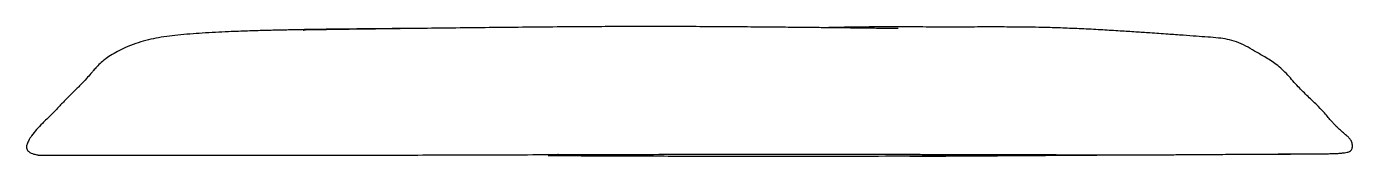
# Paper-space layout '_Inferior' of a CAD drawing. Header units: millimetres. Extents: x -45.1 to 49.1, y 5.8 to 15.
import ezdxf

# ---------------------------------------------------------------- set-up
doc = ezdxf.new("R2010")
doc.units = ezdxf.units.MM

psp = doc.layouts.new('_Inferior')

# ---------------------------------------------------------------- linework, layer by layer
at = {"color": 7, "linetype": 'Continuous', "lineweight": 25}
for points, knots in [([(-17.274, 14.848), (-17.467, 14.847), (-18.22, 14.841), (-19.286, 14.832), (-20.503, 14.822), (-21.395, 14.814), (-22.213, 14.805), (-22.883, 14.798), (-23.456, 14.791), (-23.964, 14.784), (-24.453, 14.777), (-24.977, 14.769), (-25.499, 14.76), (-25.987, 14.751), (-26.431, 14.742), (-26.869, 14.733), (-27.316, 14.723), (-27.796, 14.712), (-28.25, 14.7), (-28.773, 14.686), (-29.375, 14.667), (-30.058, 14.643), (-31.171, 14.598), (-32.61, 14.52), (-34.349, 14.391), (-35.697, 14.218), (-36.663, 13.996), (-37.38, 13.781), (-38.065, 13.519), (-38.668, 13.229), (-39.158, 12.944), (-39.573, 12.65), (-39.923, 12.354), (-40.197, 12.074), (-40.41, 11.833), (-40.625, 11.582), (-40.915, 11.238), (-41.241, 10.898), (-41.569, 10.578), (-41.882, 10.276), (-42.306, 9.858), (-42.814, 9.308), (-43.391, 8.699), (-43.964, 8.169), (-44.427, 7.679), (-44.769, 7.259), (-45.009, 6.893), (-45.126, 6.601), (-45.151, 6.42), (-45.127, 6.233), (-44.944, 6.034), (-44.63, 5.921), (-44.422, 5.87), (-44.325, 5.855), (-44.316, 5.854)], [0, 0, 0, 0, 0.015843, 0.062087, 0.085939, 0.113398, 0.133789, 0.152662, 0.168687, 0.181936, 0.196248, 0.213923, 0.234386, 0.252679, 0.267845, 0.284913, 0.303129, 0.325738, 0.352694, 0.377923, 0.399403, 0.418562, 0.437482, 0.487635, 0.53486, 0.578001, 0.599017, 0.620073, 0.641366, 0.657635, 0.673646, 0.687477, 0.699039, 0.711091, 0.719484, 0.725446, 0.737989, 0.755735, 0.763303, 0.774818, 0.790942, 0.811636, 0.835942, 0.859597, 0.876179, 0.891783, 0.904312, 0.913337, 0.918317, 0.924971, 0.940754, 0.970723, 0.997304, 1, 1, 1, 1]), ([(16.834, 14.84), (16.835, 14.84), (16.842, 14.84), (16.769, 14.84), (16.587, 14.841), (16.325, 14.844), (15.992, 14.848), (15.568, 14.853), (15.055, 14.86), (14.433, 14.868), (13.633, 14.878), (12.631, 14.89), (11.4, 14.903), (10.066, 14.917), (8.552, 14.931), (6.797, 14.947), (4.816, 14.962), (2.748, 14.975), (0.672, 14.983), (-1.336, 14.985), (-3.274, 14.98), (-5.388, 14.969), (-7.7, 14.951), (-10.165, 14.928), (-12.57, 14.903), (-14.932, 14.876), (-17.096, 14.851), (-19.048, 14.826), (-20.807, 14.803), (-22.317, 14.782), (-23.587, 14.764), (-24.439, 14.752), (-25.057, 14.743), (-25.349, 14.738), (-25.483, 14.736), (-25.464, 14.735), (-25.459, 14.735)], [0, 0, 0, 0, 0.0063024, 0.0238149, 0.0454553, 0.0682728, 0.0918087, 0.114141, 0.1352094, 0.155097, 0.1742259, 0.2019892, 0.2284832, 0.2539215, 0.2807644, 0.3133395, 0.3492994, 0.388745, 0.4275604, 0.4651873, 0.5006617, 0.5351621, 0.5821113, 0.6274519, 0.6714011, 0.717153, 0.7634988, 0.8026764, 0.8424543, 0.8834083, 0.9152591, 0.9481268, 0.9647613, 0.9804348, 0.9952739, 1, 1, 1, 1]), ([(40.54, 5.907), (40.783, 5.908), (41.321, 5.91), (42.203, 5.914), (43.236, 5.919), (44.237, 5.923), (45.147, 5.929), (45.933, 5.934), (46.647, 5.939), (47.215, 5.946), (47.605, 5.953), (47.922, 5.961), (48.16, 5.972), (48.331, 5.986), (48.456, 6.001), (48.518, 6.01), (48.605, 6.023), (48.737, 6.045), (48.881, 6.085), (48.98, 6.134), (49.05, 6.196), (49.095, 6.267), (49.13, 6.368), (49.144, 6.501), (49.13, 6.642), (49.077, 6.826), (48.959, 7.009), (48.807, 7.166), (48.617, 7.324), (48.401, 7.504), (48.189, 7.694), (47.983, 7.893), (47.786, 8.099), (47.564, 8.351), (47.36, 8.606), (47.03, 8.977), (46.567, 9.455), (45.949, 10.04), (45.239, 10.729), (44.544, 11.554), (43.775, 12.299), (42.943, 12.801), (42.215, 13.22), (41.558, 13.611), (40.91, 13.915), (40.248, 14.085), (39.559, 14.178), (38.822, 14.234), (37.99, 14.298), (37.051, 14.367), (35.954, 14.444), (34.834, 14.522), (33.699, 14.599), (32.584, 14.67), (31.353, 14.744), (30.039, 14.813), (28.73, 14.871), (27.586, 14.908), (26.634, 14.929), (25.843, 14.941), (25.145, 14.948), (24.357, 14.953), (23.455, 14.954), (22.532, 14.952), (21.669, 14.949), (20.934, 14.947), (20.267, 14.947), (19.571, 14.948), (18.773, 14.951), (17.68, 14.955), (16.383, 14.958), (14.957, 14.955), (13.814, 14.944), (12.774, 14.926), (12.128, 14.911), (11.777, 14.901), (11.719, 14.9)], [0, 0, 0, 0, 0.013221, 0.029285, 0.048652, 0.070949, 0.087305, 0.104864, 0.123835, 0.142572, 0.159439, 0.173535, 0.189619, 0.199997, 0.203168, 0.204301, 0.205186, 0.208656, 0.210782, 0.213063, 0.214277, 0.215636, 0.217454, 0.219813, 0.222451, 0.225415, 0.23287, 0.242731, 0.252886, 0.261595, 0.268867, 0.274863, 0.279877, 0.284394, 0.291609, 0.299473, 0.311365, 0.325954, 0.343407, 0.363118, 0.383072, 0.40084, 0.416229, 0.429052, 0.442475, 0.45461, 0.466539, 0.481757, 0.498029, 0.516947, 0.538814, 0.564893, 0.584916, 0.607265, 0.631832, 0.658415, 0.685273, 0.709438, 0.727918, 0.744621, 0.759825, 0.775535, 0.792627, 0.810984, 0.826024, 0.838487, 0.849, 0.8606, 0.874368, 0.890401, 0.917921, 0.943457, 0.96658, 0.981187, 0.996883, 1, 1, 1, 1]), ([(-44.316, 5.857), (-44.317, 5.856), (-44.323, 5.855), (-44.118, 5.855), (-43.664, 5.853), (-42.947, 5.85), (-41.99, 5.848), (-40.796, 5.845), (-39.366, 5.844), (-37.689, 5.843), (-36.03, 5.842), (-34.502, 5.841), (-32.717, 5.841), (-30.324, 5.84), (-27.246, 5.841), (-24.192, 5.843), (-21.234, 5.847), (-18.403, 5.852), (-15.504, 5.861), (-12.539, 5.87), (-9.521, 5.879), (-6.446, 5.889), (-3.331, 5.897), (0.191, 5.905), (3.409, 5.909), (6.308, 5.912), (8.34, 5.912), (10.224, 5.912), (11.962, 5.911), (13.707, 5.91), (15.295, 5.908), (16.709, 5.906), (17.954, 5.905), (19.163, 5.902), (20.311, 5.9), (21.389, 5.898), (22.399, 5.895), (23.35, 5.892), (24.454, 5.889), (25.644, 5.885), (26.864, 5.88), (27.942, 5.876), (29.121, 5.872), (30.35, 5.869), (31.71, 5.863), (32.593, 5.866), (33.046, 5.867)], [0, 0, 0, 0, 0.008628, 0.034078, 0.0597, 0.08588, 0.112266, 0.137392, 0.162734, 0.188721, 0.214907, 0.231214, 0.247556, 0.280457, 0.314034, 0.347791, 0.375293, 0.402867, 0.430622, 0.458417, 0.486705, 0.515026, 0.543463, 0.571947, 0.610497, 0.629852, 0.649238, 0.664493, 0.679793, 0.695307, 0.710951, 0.722678, 0.734499, 0.746607, 0.758806, 0.77053, 0.782318, 0.794292, 0.806321, 0.826981, 0.847814, 0.86903, 0.890324, 0.926198, 0.962111, 1, 1, 1, 1]), ([(28.079, 5.875), (27.651, 5.872), (26.332, 5.862), (24.596, 5.846), (22.861, 5.827), (21.189, 5.801), (19.075, 5.774), (14.668, 5.756), (9.823, 5.752), (4.524, 5.753), (1.079, 5.759), (-1.839, 5.768), (-3.809, 5.775), (-5.401, 5.783), (-6.402, 5.789), (-7.205, 5.796), (-7.659, 5.801), (-7.92, 5.807), (-7.997, 5.81), (-8.034, 5.812), (-8.055, 5.814), (-8.061, 5.815), (-8.056, 5.817), (-8.024, 5.82), (-7.837, 5.828), (-7.567, 5.835), (-7.318, 5.845), (-7.206, 5.853), (-7.167, 5.861), (-7.186, 5.869), (-7.261, 5.878), (-7.328, 5.883), (-7.359, 5.886)], [0, 0, 0, 0, 0.0334867, 0.1033225, 0.1383796, 0.173538, 0.243422, 0.3137069, 0.5246332, 0.6301107, 0.7356803, 0.7959235, 0.856353, 0.8864747, 0.9166913, 0.9317548, 0.9469538, 0.9507291, 0.9520795, 0.9534387, 0.9541966, 0.9549603, 0.9556438, 0.9567967, 0.9600101, 0.9743023, 0.9797405, 0.9852259, 0.9883264, 0.9914358, 0.9961074, 1, 1, 1, 1]), ([(17.671, 5.769), (17.733, 5.769), (18.58, 5.774), (20.159, 5.783), (22.342, 5.797), (24.376, 5.811), (26.329, 5.825), (28.329, 5.839), (30.45, 5.853), (31.972, 5.862), (32.786, 5.867), (32.835, 5.867)], [0, 0, 0, 0, 0.0125, 0.169141, 0.3136, 0.445856, 0.573066, 0.701331, 0.84033, 0.99038, 1, 1, 1, 1]), ([(33.046, 5.865), (33.138, 5.865), (33.483, 5.865), (34.113, 5.868), (35.002, 5.871), (36.031, 5.877), (37.209, 5.884), (38.518, 5.893), (39.958, 5.903), (41.305, 5.912), (42.481, 5.92), (43.408, 5.925), (44.245, 5.93), (44.976, 5.934), (45.537, 5.938), (45.936, 5.94), (46.201, 5.943), (46.375, 5.945), (46.461, 5.947), (46.498, 5.948), (46.489, 5.95), (46.489, 5.95)], [0, 0, 0, 0, 0.019233, 0.072711, 0.13383, 0.207764, 0.29039, 0.381639, 0.48143, 0.589678, 0.659619, 0.723583, 0.781558, 0.833345, 0.87862, 0.911354, 0.939659, 0.963709, 0.983688, 0.99977, 1, 1, 1, 1])]:
    psp.add_open_spline(points, degree=3, knots=knots, dxfattribs=at)

doc.saveas('drawing.dxf')
